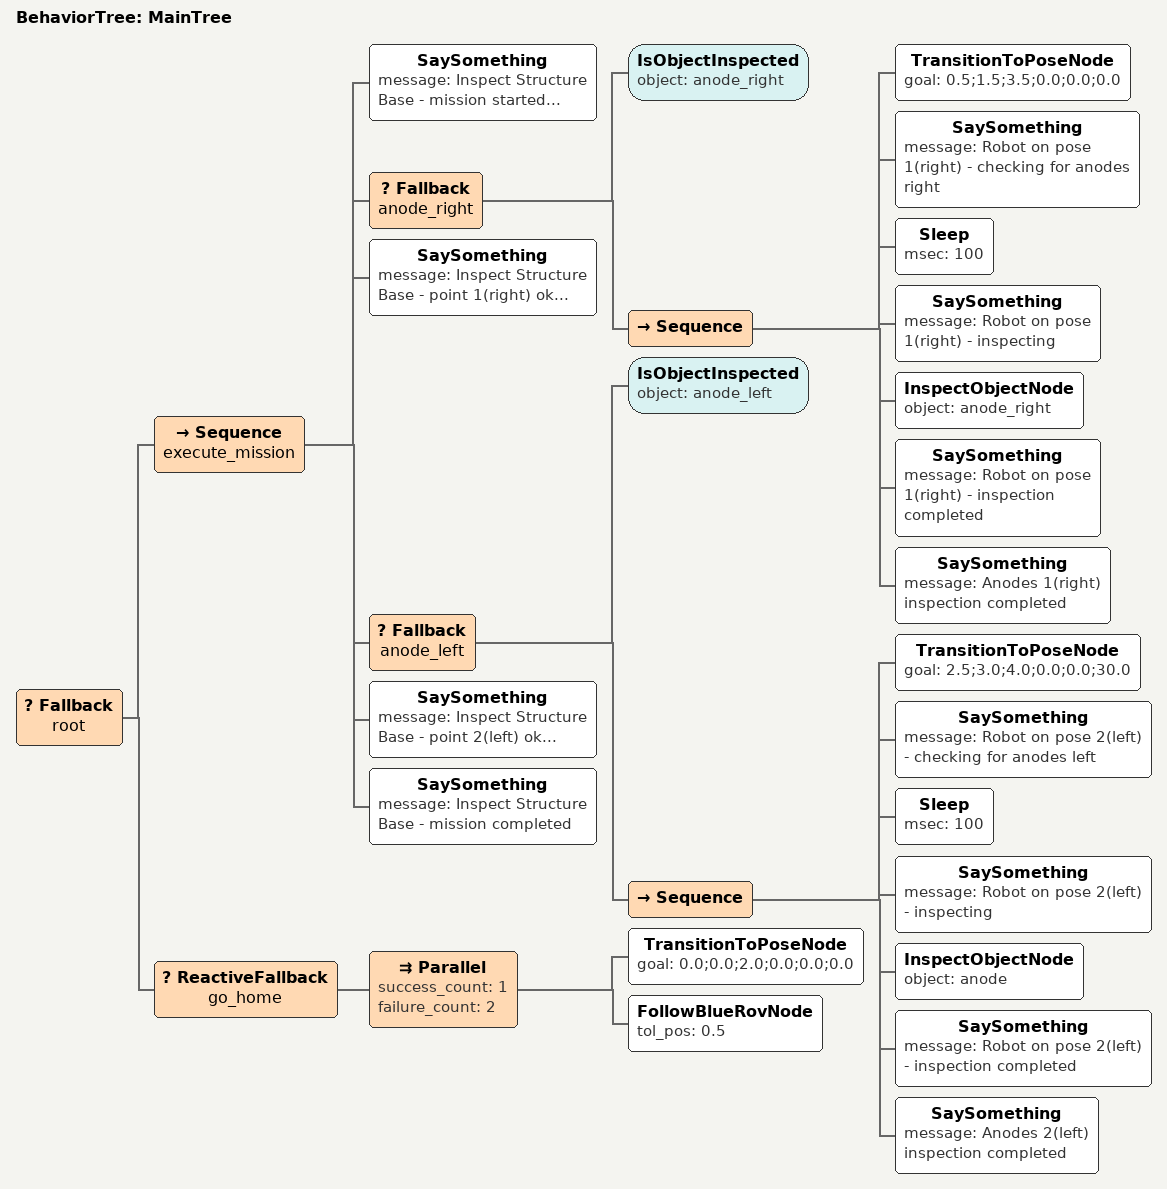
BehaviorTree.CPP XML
<root BTCPP_format="4" >

     <BehaviorTree ID="MainTree">
        <Fallback name="root">
            <Sequence name="execute_mission">
                <SaySomething   message="Inspect Structure Base - mission started..." />
                <Fallback name="anode_right">
                    <IsObjectInspected object="anode_right"/>
                    <Sequence>
                        <TransitionToPoseNode goal="0.5;1.5;3.5;0.0;0.0;0.0"/> <!-- Anode right - previously (-1.5;1.0;3.0;0;0;0)-->
                        <SaySomething   message="Robot on pose 1(right) - checking for anodes right" />
                        <Sleep msec="100"/>
                        <SaySomething   message="Robot on pose 1(right) - inspecting" />
                        <InspectObjectNode object="anode_right"/>
                        <SaySomething   message="Robot on pose 1(right) - inspection completed" />
                        <SaySomething   message="Anodes 1(right) inspection completed" />
                    </Sequence>
                </Fallback>
                <SaySomething   message="Inspect Structure Base - point 1(right) ok..." />
                <Fallback name="anode_left">
                    <IsObjectInspected object="anode_left"/>
                    <Sequence>
                        <TransitionToPoseNode goal="2.5;3.0;4.0;0.0;0.0;30.0"/> <!--GoToTargetB-->
                        <SaySomething   message="Robot on pose 2(left) - checking for anodes left" />
                        <Sleep msec="100"/>
                        <SaySomething   message="Robot on pose 2(left) - inspecting" />
                        <InspectObjectNode object="anode"/>
                        <SaySomething   message="Robot on pose 2(left) - inspection completed" />
                        <SaySomething   message="Anodes 2(left) inspection completed" />
                    </Sequence>
                </Fallback>
                <SaySomething   message="Inspect Structure Base - point 2(left) ok..." />
                <SaySomething   message="Inspect Structure Base - mission completed" />
            </Sequence>
            <ReactiveFallback name="go_home">
                <!-- TODO: isRobotHome -->
                <Parallel success_count="1" failure_count="2">
                    <TransitionToPoseNode goal="0.0;0.0;2.0;0.0;0.0;0.0"/>
                    <FollowBlueRovNode tol_pos="0.5" />
                </Parallel>
            </ReactiveFallback>
        </Fallback>
     </BehaviorTree>

 </root>
